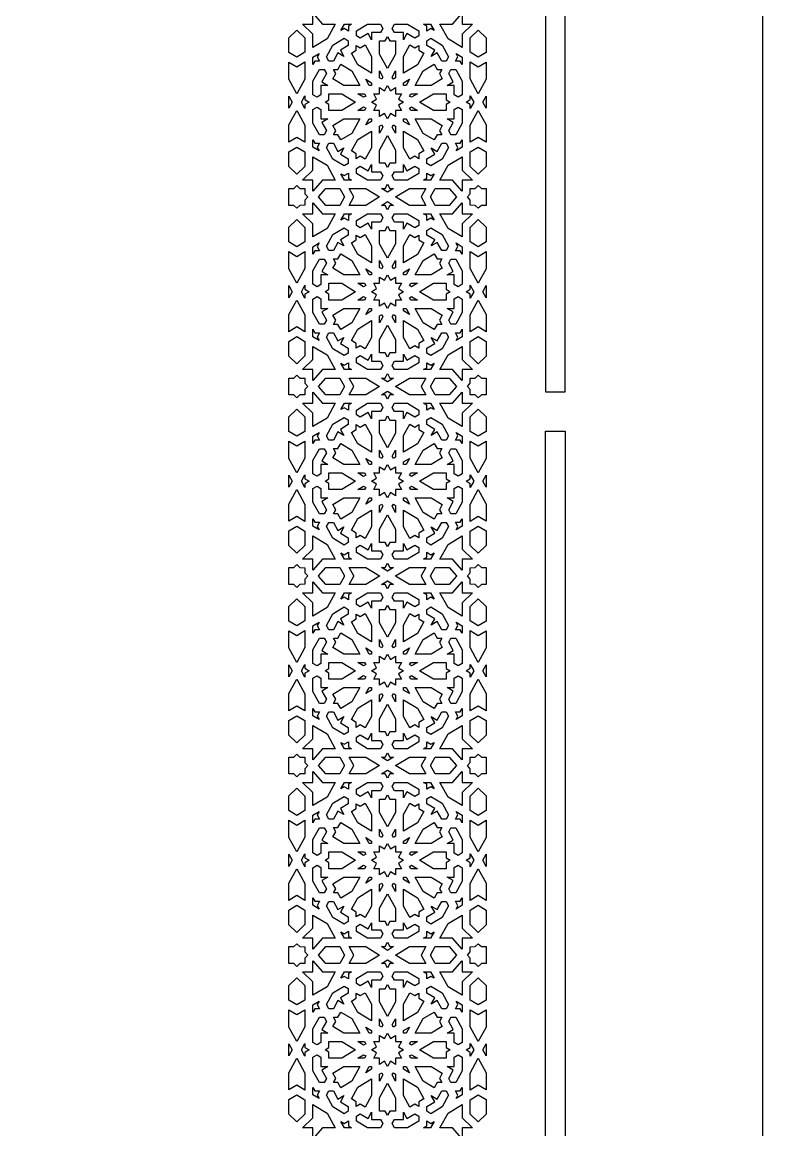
# Model space of a CAD drawing. Extents: x -375 to 375, y -1025 to 1025.
# Drawn here: x 0 to 375, y -543 to 18 of the extents above; entities that cross this region are included whole.
import ezdxf

# ---------------------------------------------------------------- set-up
doc = ezdxf.new("R2010")
doc.units = 0
doc.layers.add('LAYER_1', color=18, linetype='CONTINUOUS')

msp = doc.modelspace()

# ---------------------------------------------------------------- linework, layer by layer
at = {"layer": 'LAYER_1'}
for points in [[(-375, -1025), (375, -1025), (375, 1025), (-375, 1025)], [(265, -169.54), (275, -169.54), (275, 169.54), (265, 169.54)], [(152.08, 16.57), (158.51, 16.57), (154.38, 9.1), (147.23, 4.79), (147.23, 11.51), (141.92, 16.57), (147.23, 16.57), (147.23, 22.13)], [(222.77, 16.57), (228.08, 16.57), (222.77, 11.51), (222.77, 4.79), (215.62, 9.1), (211.49, 16.57), (217.92, 16.57), (222.77, 22.13)], [(143.18, 9.64), (143.18, 2.34), (139.05, -0.15), (135, 2.29), (135, 9.71), (139.05, 13.57)], [(165.14, 15.59), (165.14, 13.06), (163.04, 14.32), (161.41, 13.34), (163.2, 16.57), (166.77, 16.57)], [(182.61, 14.4), (181.46, 12.33), (176.89, 12.33), (176.89, 8.72), (175.16, 11.85), (171.21, 9.46), (169.23, 10.66), (169.23, 13.16), (174.88, 16.57), (181.41, 16.57)], [(200.77, 13.16), (200.77, 10.66), (198.8, 9.46), (194.84, 11.85), (193.11, 8.72), (193.11, 12.33), (188.54, 12.33), (187.39, 14.4), (188.59, 16.57), (195.12, 16.57)], [(208.59, 13.34), (206.96, 14.32), (204.86, 13.06), (204.86, 15.59), (203.23, 16.57), (206.8, 16.57)], [(235, 9.71), (235, 2.29), (230.95, -0.15), (226.82, 2.34), (226.82, 9.64), (230.95, 13.57)], [(165.08, 8.16), (165.08, 5.77), (161.12, 3.38), (162.85, 0.25), (159.86, 2.06), (157.57, -2.08), (155.29, -2.08), (154.09, 0.09), (157.35, 6), (163.01, 9.41)], [(176.89, 0.24), (176.89, -8.22), (169.88, -3.99), (166.67, 1.83), (169.17, 3.34), (169.17, 5.76), (171.18, 4.55), (173.68, 6.06)], [(186.16, 8.09), (189.05, 8.09), (189.05, 1.38), (185, -5.95), (180.95, 1.38), (180.95, 8.09), (183.84, 8.09), (185, 10.19)], [(198.82, 4.55), (200.83, 5.76), (200.83, 3.34), (203.33, 1.83), (200.12, -3.99), (193.11, -8.22), (193.11, 0.24), (196.32, 6.06)], [(212.65, 6), (215.91, 0.09), (214.71, -2.08), (212.43, -2.08), (210.14, 2.06), (207.15, 0.25), (208.88, 3.38), (204.92, 5.77), (204.92, 8.16), (206.99, 9.41)], [(149.39, 0.06), (150.6, -2.14), (148.17, -2.14), (147.23, -3.84), (147.23, -0.11), (150.33, 1.76)], [(222.77, -0.11), (222.77, -3.84), (221.83, -2.14), (219.4, -2.14), (220.61, 0.06), (219.67, 1.76)], [(143.18, -11.19), (139.05, -18.66), (135, -11.33), (135, -2.6), (139.05, -5.05), (143.18, -2.56)], [(166.91, -7.1), (170.96, -14.43), (162.86, -14.43), (157.3, -11.07), (158.74, -8.45), (157.58, -6.35), (159.9, -6.35), (161.34, -3.74)], [(210.1, -6.35), (212.42, -6.35), (211.26, -8.45), (212.7, -11.07), (207.14, -14.43), (199.04, -14.43), (203.09, -7.1), (208.66, -3.74)], [(230.95, -5.05), (235, -2.6), (235, -11.33), (230.95, -18.66), (226.82, -11.18), (226.82, -2.56)], [(154.04, -8.48), (151.75, -12.62), (154.75, -14.43), (151.29, -14.43), (151.29, -19.2), (149.31, -20.4), (147.23, -19.14), (147.23, -12.32), (150.5, -6.41), (152.9, -6.41)], [(182.66, -10.19), (182.03, -11.32), (180.95, -10.67), (180.95, -7.11)], [(189.05, -10.67), (187.97, -11.32), (187.34, -10.19), (189.05, -7.11)], [(222.77, -12.32), (222.77, -19.14), (220.69, -20.4), (218.71, -19.2), (218.71, -14.43), (215.25, -14.43), (218.25, -12.62), (215.96, -8.48), (217.1, -6.41), (219.5, -6.41)], [(176.9, -13.12), (176.9, -14.43), (175.65, -14.43), (173.94, -11.34)], [(186.48, -17.12), (189.05, -15.57), (189.05, -18.67), (192.01, -18.67), (190.53, -21.35), (193.1, -22.9), (190.53, -24.45), (192.01, -27.13), (189.05, -27.13), (189.05, -30.23), (186.48, -28.68), (185, -31.36), (183.52, -28.68), (180.95, -30.23), (180.95, -27.13), (177.99, -27.13), (179.47, -24.45), (176.9, -22.9), (179.47, -21.35), (177.99, -18.67), (180.95, -18.67), (180.95, -15.57), (183.52, -17.12), (185, -14.43)], [(194.36, -14.43), (193.11, -14.43), (193.11, -13.12), (196.06, -11.34)], [(136.71, -22.9), (135, -25.99), (135, -22.9), (135, -19.81)], [(143.18, -21.63), (145.28, -22.9), (143.18, -24.17), (143.18, -26.13), (141.39, -22.9), (143.18, -19.67)], [(168.79, -22.9), (161.77, -27.13), (155.35, -27.13), (155.35, -24.11), (153.34, -22.9), (155.35, -21.69), (155.35, -18.67), (161.77, -18.67)], [(173.93, -19.8), (172.85, -20.45), (169.89, -18.67), (173.3, -18.67)], [(197.16, -20.45), (196.07, -19.8), (196.7, -18.67), (200.11, -18.67)], [(214.65, -21.69), (216.66, -22.9), (214.65, -24.11), (214.65, -27.13), (208.23, -27.13), (201.21, -22.9), (208.23, -18.67), (214.65, -18.67)], [(228.61, -22.9), (226.82, -26.13), (226.82, -24.17), (224.72, -22.9), (226.82, -21.63), (226.82, -19.67)], [(235, -22.9), (235, -25.99), (233.29, -22.9), (235, -19.81)], [(143.18, -34.61), (143.18, -43.24), (139.05, -40.75), (135, -43.19), (135, -34.47), (139.05, -27.14)], [(151.29, -26.59), (151.29, -31.37), (154.75, -31.37), (151.75, -33.18), (154.04, -37.32), (152.9, -39.39), (150.5, -39.39), (147.23, -33.48), (147.23, -26.65), (149.31, -25.4)], [(173.93, -26), (173.3, -27.13), (169.89, -27.13), (172.85, -25.35)], [(200.11, -27.13), (196.7, -27.13), (196.07, -26), (197.16, -25.35)], [(222.77, -26.65), (222.77, -33.48), (219.5, -39.39), (217.1, -39.39), (215.96, -37.32), (218.25, -33.18), (215.25, -31.37), (218.71, -31.37), (218.71, -26.59), (220.69, -25.4)], [(235, -34.47), (235, -43.19), (230.95, -40.75), (226.82, -43.24), (226.82, -34.61), (230.95, -27.14)], [(166.91, -38.7), (161.34, -42.06), (159.9, -39.44), (157.58, -39.44), (158.74, -37.35), (157.3, -34.73), (162.86, -31.37), (170.96, -31.37)], [(176.9, -32.68), (173.94, -34.46), (175.65, -31.37), (176.9, -31.37)], [(196.06, -34.46), (193.11, -32.68), (193.11, -31.37), (194.36, -31.37)], [(212.7, -34.73), (211.26, -37.35), (212.42, -39.44), (210.1, -39.44), (208.66, -42.06), (203.09, -38.7), (199.04, -31.37), (207.14, -31.37)], [(176.89, -46.04), (173.68, -51.86), (171.18, -50.34), (169.17, -51.56), (169.17, -49.13), (166.67, -47.62), (169.88, -41.81), (176.89, -37.58)], [(182.66, -35.6), (180.95, -38.69), (180.95, -35.13), (182.03, -34.47)], [(189.05, -35.13), (189.05, -38.69), (187.34, -35.6), (187.97, -34.47)], [(200.12, -41.81), (203.33, -47.62), (200.83, -49.13), (200.83, -51.56), (198.82, -50.34), (196.32, -51.86), (193.11, -46.04), (193.11, -37.58)], [(148.17, -43.66), (150.6, -43.66), (149.39, -45.86), (150.33, -47.56), (147.23, -45.69), (147.23, -41.96)], [(159.86, -47.85), (162.85, -46.05), (161.12, -49.18), (165.08, -51.57), (165.08, -53.95), (163.01, -55.21), (157.35, -51.8), (154.09, -45.89), (155.29, -43.72), (157.57, -43.72)], [(189.05, -47.17), (189.05, -53.89), (186.16, -53.89), (185, -55.99), (183.84, -53.89), (180.95, -53.89), (180.95, -47.17), (185, -39.85)], [(215.91, -45.89), (212.65, -51.8), (206.99, -55.21), (204.92, -53.95), (204.92, -51.57), (208.88, -49.18), (207.15, -46.05), (210.14, -47.85), (212.43, -43.72), (214.71, -43.72)], [(222.77, -45.69), (219.67, -47.56), (220.61, -45.86), (219.4, -43.66), (221.83, -43.66), (222.77, -41.96)], [(143.18, -48.14), (143.18, -55.43), (139.05, -59.37), (135, -55.51), (135, -48.09), (139.05, -45.65)], [(235, -48.09), (235, -55.51), (230.95, -59.37), (226.82, -55.43), (226.82, -48.14), (230.95, -45.65)], [(154.38, -54.9), (158.51, -62.37), (152.08, -62.37), (147.23, -67.93), (147.23, -62.37), (141.92, -62.37), (147.23, -57.31), (147.23, -50.59)], [(176.89, -58.13), (181.46, -58.13), (182.61, -60.2), (181.41, -62.37), (174.88, -62.37), (169.23, -58.96), (169.23, -56.45), (171.21, -55.26), (175.16, -57.65), (176.89, -54.52)], [(194.84, -57.65), (198.8, -55.26), (200.77, -56.45), (200.77, -58.96), (195.12, -62.37), (188.59, -62.37), (187.39, -60.2), (188.54, -58.13), (193.11, -58.13), (193.11, -54.52)], [(222.77, -57.31), (228.08, -62.37), (222.77, -62.37), (222.77, -67.93), (217.92, -62.37), (211.49, -62.37), (215.62, -54.9), (222.77, -50.59)], [(165.14, -61.39), (166.77, -62.37), (163.2, -62.37), (161.41, -59.14), (163.04, -60.12), (165.14, -58.85)], [(206.96, -60.12), (208.59, -59.14), (206.8, -62.37), (203.23, -62.37), (204.86, -61.39), (204.86, -58.85)], [(140.62, -66.61), (143.18, -66.7), (143.18, -69.28), (144.58, -70.89), (143.18, -72.49), (143.18, -75.08), (140.62, -75.16), (139.05, -76.66), (137.47, -75.16), (135, -75.16), (135, -70.89), (135, -66.61), (137.47, -66.61), (139.05, -65.11)], [(163.24, -70.85), (163.21, -70.89), (163.24, -70.93), (160.9, -75.16), (153.8, -75.16), (150.11, -70.93), (150.14, -70.89), (150.11, -70.85), (153.8, -66.61), (160.9, -66.61)], [(180.94, -70.85), (180.87, -70.89), (180.94, -70.93), (173.93, -75.16), (165.58, -75.16), (167.92, -70.93), (167.9, -70.89), (167.92, -70.85), (165.58, -66.61), (173.93, -66.61)], [(186.21, -66.61), (188.09, -66.61), (185, -68.48), (181.91, -66.61), (183.79, -66.61), (185, -64.42)], [(202.08, -70.85), (202.1, -70.89), (202.08, -70.93), (204.42, -75.16), (196.07, -75.16), (189.06, -70.93), (189.13, -70.89), (189.06, -70.85), (196.07, -66.61), (204.42, -66.61)], [(219.89, -70.85), (219.86, -70.89), (219.89, -70.93), (216.2, -75.16), (209.1, -75.16), (206.76, -70.93), (206.79, -70.89), (206.76, -70.85), (209.1, -66.61), (216.2, -66.61)], [(232.53, -66.61), (235, -66.61), (235, -70.89), (235, -75.16), (232.53, -75.16), (230.95, -76.66), (229.38, -75.16), (226.82, -75.08), (226.82, -72.49), (225.42, -70.89), (226.82, -69.28), (226.82, -66.7), (229.38, -66.61), (230.95, -65.11)], [(152.08, -79.4), (158.51, -79.4), (154.38, -86.87), (147.23, -91.19), (147.23, -84.47), (141.92, -79.4), (147.23, -79.4), (147.23, -73.85)], [(188.09, -75.16), (186.21, -75.16), (185, -77.36), (183.79, -75.16), (181.91, -75.16), (185, -73.3)], [(222.77, -79.4), (228.08, -79.4), (222.77, -84.47), (222.77, -91.19), (215.62, -86.87), (211.49, -79.4), (217.92, -79.4), (222.77, -73.85)], [(143.18, -86.34), (143.18, -93.64), (139.05, -96.13), (135, -93.68), (135, -86.27), (139.05, -82.4)], [(165.14, -80.38), (165.14, -82.92), (163.04, -81.65), (161.41, -82.63), (163.2, -79.4), (166.77, -79.4)], [(182.61, -81.57), (181.46, -83.64), (176.89, -83.64), (176.89, -87.26), (175.16, -84.13), (171.21, -86.52), (169.23, -85.32), (169.23, -82.81), (174.88, -79.4), (181.41, -79.4)], [(200.77, -82.81), (200.77, -85.32), (198.8, -86.52), (194.84, -84.13), (193.11, -87.26), (193.11, -83.64), (188.54, -83.64), (187.39, -81.57), (188.59, -79.4), (195.12, -79.4)], [(208.59, -82.63), (206.96, -81.65), (204.86, -82.92), (204.86, -80.38), (203.23, -79.4), (206.8, -79.4)], [(235, -86.27), (235, -93.68), (230.95, -96.13), (226.82, -93.64), (226.82, -86.34), (230.95, -82.4)], [(165.08, -87.82), (165.08, -90.21), (161.12, -92.6), (162.85, -95.73), (159.86, -93.92), (157.57, -98.06), (155.29, -98.06), (154.09, -95.89), (157.35, -89.98), (163.01, -86.57)], [(186.16, -87.88), (189.05, -87.88), (189.05, -94.6), (185, -101.93), (180.95, -94.6), (180.95, -87.88), (183.84, -87.88), (185, -85.79)], [(212.65, -89.98), (215.91, -95.89), (214.71, -98.06), (212.43, -98.06), (210.14, -93.92), (207.15, -95.73), (208.88, -92.6), (204.92, -90.21), (204.92, -87.82), (206.99, -86.57)], [(149.39, -95.92), (150.6, -98.12), (148.17, -98.12), (147.23, -99.82), (147.23, -96.09), (150.33, -94.22)], [(176.89, -95.74), (176.89, -104.2), (169.88, -99.97), (166.67, -94.15), (169.17, -92.64), (169.17, -90.22), (171.18, -91.43), (173.68, -89.92)], [(198.82, -91.43), (200.83, -90.22), (200.83, -92.64), (203.33, -94.15), (200.12, -99.97), (193.11, -104.2), (193.11, -95.74), (196.32, -89.92)], [(222.77, -96.09), (222.77, -99.82), (221.83, -98.12), (219.4, -98.12), (220.61, -95.92), (219.67, -94.22)], [(143.18, -107.16), (139.05, -114.63), (135, -107.31), (135, -98.58), (139.05, -101.02), (143.18, -98.53)], [(166.91, -103.07), (170.96, -110.4), (162.86, -110.4), (157.3, -107.04), (158.74, -104.43), (157.58, -102.33), (159.9, -102.33), (161.34, -99.72)], [(210.1, -102.33), (212.42, -102.33), (211.26, -104.43), (212.7, -107.04), (207.14, -110.4), (199.04, -110.4), (203.09, -103.07), (208.66, -99.72)], [(230.95, -101.02), (235, -98.58), (235, -107.31), (230.95, -114.63), (226.82, -107.16), (226.82, -98.53)], [(154.04, -104.46), (151.75, -108.6), (154.75, -110.4), (151.29, -110.4), (151.29, -115.18), (149.31, -116.38), (147.23, -115.12), (147.23, -108.3), (150.5, -102.39), (152.9, -102.39)], [(182.66, -106.17), (182.03, -107.3), (180.95, -106.65), (180.95, -103.08)], [(189.05, -106.65), (187.97, -107.3), (187.34, -106.17), (189.05, -103.08)], [(222.77, -108.3), (222.77, -115.12), (220.69, -116.38), (218.71, -115.18), (218.71, -110.4), (215.25, -110.4), (218.25, -108.6), (215.96, -104.46), (217.1, -102.39), (219.5, -102.39)], [(176.9, -109.1), (176.9, -110.4), (175.65, -110.4), (173.94, -107.31)], [(186.48, -113.09), (189.05, -111.55), (189.05, -114.64), (192.01, -114.64), (190.53, -117.33), (193.1, -118.88), (190.53, -120.43), (192.01, -123.11), (189.05, -123.11), (189.05, -126.21), (186.48, -124.66), (185, -127.34), (183.52, -124.66), (180.95, -126.21), (180.95, -123.11), (177.99, -123.11), (179.47, -120.43), (176.9, -118.88), (179.47, -117.33), (177.99, -114.64), (180.95, -114.64), (180.95, -111.55), (183.52, -113.09), (185, -110.41)], [(194.36, -110.4), (193.11, -110.4), (193.11, -109.1), (196.06, -107.31)], [(136.71, -118.88), (135, -121.97), (135, -118.88), (135, -115.79)], [(143.18, -117.61), (145.28, -118.88), (143.18, -120.15), (143.18, -122.11), (141.39, -118.88), (143.18, -115.64)], [(168.79, -118.88), (161.77, -123.11), (155.35, -123.11), (155.35, -120.09), (153.34, -118.88), (155.35, -117.67), (155.35, -114.64), (161.77, -114.64)], [(173.93, -115.77), (172.85, -116.43), (169.89, -114.64), (173.3, -114.64)], [(197.16, -116.43), (196.07, -115.77), (196.7, -114.64), (200.11, -114.64)], [(214.65, -117.67), (216.66, -118.88), (214.65, -120.09), (214.65, -123.11), (208.23, -123.11), (201.21, -118.88), (208.23, -114.64), (214.65, -114.64)], [(228.61, -118.88), (226.82, -122.11), (226.82, -120.15), (224.72, -118.88), (226.82, -117.61), (226.82, -115.64)], [(235, -118.88), (235, -121.97), (233.29, -118.88), (235, -115.79)], [(143.18, -130.59), (143.18, -139.22), (139.05, -136.73), (135, -139.17), (135, -130.45), (139.05, -123.12)], [(151.29, -122.57), (151.29, -127.35), (154.75, -127.35), (151.75, -129.16), (154.04, -133.29), (152.9, -135.36), (150.5, -135.36), (147.23, -129.45), (147.23, -122.63), (149.31, -121.38)], [(173.93, -121.98), (173.3, -123.11), (169.89, -123.11), (172.85, -121.33)], [(200.11, -123.11), (196.7, -123.11), (196.07, -121.98), (197.16, -121.33)], [(222.77, -122.63), (222.77, -129.45), (219.5, -135.36), (217.1, -135.36), (215.96, -133.29), (218.25, -129.16), (215.25, -127.35), (218.71, -127.35), (218.71, -122.57), (220.69, -121.38)], [(235, -130.45), (235, -139.17), (230.95, -136.73), (226.82, -139.22), (226.82, -130.59), (230.95, -123.12)], [(166.91, -134.68), (161.34, -138.04), (159.9, -135.42), (157.58, -135.42), (158.74, -133.33), (157.3, -130.71), (162.86, -127.35), (170.96, -127.35)], [(176.9, -128.66), (173.94, -130.44), (175.65, -127.35), (176.9, -127.35)], [(196.06, -130.44), (193.11, -128.66), (193.11, -127.35), (194.36, -127.35)], [(212.7, -130.71), (211.26, -133.33), (212.42, -135.42), (210.1, -135.42), (208.66, -138.04), (203.09, -134.68), (199.04, -127.35), (207.14, -127.35)], [(176.89, -142.02), (173.68, -147.83), (171.18, -146.32), (169.17, -147.53), (169.17, -145.11), (166.67, -143.6), (169.88, -137.78), (176.89, -133.55)], [(182.66, -131.58), (180.95, -134.67), (180.95, -131.1), (182.03, -130.45)], [(189.05, -131.1), (189.05, -134.67), (187.34, -131.58), (187.97, -130.45)], [(200.12, -137.78), (203.33, -143.6), (200.83, -145.11), (200.83, -147.53), (198.82, -146.32), (196.32, -147.83), (193.11, -142.02), (193.11, -133.55)], [(148.17, -139.64), (150.6, -139.64), (149.39, -141.83), (150.33, -143.53), (147.23, -141.67), (147.23, -137.94)], [(159.86, -143.83), (162.85, -142.02), (161.12, -145.15), (165.08, -147.54), (165.08, -149.93), (163.01, -151.19), (157.35, -147.77), (154.09, -141.86), (155.29, -139.69), (157.57, -139.69)], [(189.05, -143.15), (189.05, -149.87), (186.16, -149.87), (185, -151.97), (183.84, -149.87), (180.95, -149.87), (180.95, -143.15), (185, -135.82)], [(215.91, -141.86), (212.65, -147.77), (206.99, -151.19), (204.92, -149.93), (204.92, -147.54), (208.88, -145.15), (207.15, -142.02), (210.14, -143.83), (212.43, -139.69), (214.71, -139.69)], [(222.77, -141.67), (219.67, -143.53), (220.61, -141.83), (219.4, -139.64), (221.83, -139.64), (222.77, -137.94)], [(143.18, -144.12), (143.18, -151.41), (139.05, -155.35), (135, -151.49), (135, -144.07), (139.05, -141.63)], [(235, -144.07), (235, -151.49), (230.95, -155.35), (226.82, -151.41), (226.82, -144.12), (230.95, -141.63)], [(154.38, -150.88), (158.51, -158.35), (152.08, -158.35), (147.23, -163.9), (147.23, -158.35), (141.92, -158.35), (147.23, -153.28), (147.23, -146.56)], [(176.89, -154.11), (181.46, -154.11), (182.61, -156.18), (181.41, -158.35), (174.88, -158.35), (169.23, -154.94), (169.23, -152.43), (171.21, -151.24), (175.16, -153.63), (176.89, -150.5)], [(194.84, -153.63), (198.8, -151.24), (200.77, -152.43), (200.77, -154.94), (195.12, -158.35), (188.59, -158.35), (187.39, -156.18), (188.54, -154.11), (193.11, -154.11), (193.11, -150.5)], [(222.77, -153.28), (228.08, -158.35), (222.77, -158.35), (222.77, -163.9), (217.92, -158.35), (211.49, -158.35), (215.62, -150.88), (222.77, -146.56)], [(165.14, -157.37), (166.77, -158.35), (163.2, -158.35), (161.41, -155.12), (163.04, -156.1), (165.14, -154.83)], [(206.96, -156.1), (208.59, -155.12), (206.8, -158.35), (203.23, -158.35), (204.86, -157.37), (204.86, -154.83)], [(140.62, -162.59), (143.18, -162.67), (143.18, -165.26), (144.58, -166.87), (143.18, -168.47), (143.18, -171.06), (140.62, -171.14), (139.05, -172.64), (137.47, -171.14), (135, -171.14), (135, -166.87), (135, -162.59), (137.47, -162.59), (139.05, -161.09)], [(163.24, -166.82), (163.21, -166.87), (163.24, -166.91), (160.9, -171.14), (153.8, -171.14), (150.11, -166.91), (150.14, -166.87), (150.11, -166.82), (153.8, -162.59), (160.9, -162.59)], [(180.94, -166.82), (180.87, -166.87), (180.94, -166.91), (173.93, -171.14), (165.58, -171.14), (167.92, -166.91), (167.9, -166.87), (167.92, -166.82), (165.58, -162.59), (173.93, -162.59)], [(186.21, -162.59), (188.09, -162.59), (185, -164.46), (181.91, -162.59), (183.79, -162.59), (185, -160.39)], [(202.08, -166.82), (202.1, -166.87), (202.08, -166.91), (204.42, -171.14), (196.07, -171.14), (189.06, -166.91), (189.13, -166.87), (189.06, -166.82), (196.07, -162.59), (204.42, -162.59)], [(219.89, -166.82), (219.86, -166.87), (219.89, -166.91), (216.2, -171.14), (209.1, -171.14), (206.76, -166.91), (206.79, -166.87), (206.76, -166.82), (209.1, -162.59), (216.2, -162.59)], [(232.53, -162.59), (235, -162.59), (235, -166.87), (235, -171.14), (232.53, -171.14), (230.95, -172.64), (229.38, -171.14), (226.82, -171.06), (226.82, -168.47), (225.42, -166.87), (226.82, -165.26), (226.82, -162.67), (229.38, -162.59), (230.95, -161.09)], [(152.08, -175.38), (158.51, -175.38), (154.38, -182.85), (147.23, -187.17), (147.23, -180.45), (141.92, -175.38), (147.23, -175.38), (147.23, -169.83)], [(188.09, -171.14), (186.21, -171.14), (185, -173.34), (183.79, -171.14), (181.91, -171.14), (185, -169.27)], [(222.77, -175.38), (228.08, -175.38), (222.77, -180.45), (222.77, -187.17), (215.62, -182.85), (211.49, -175.38), (217.92, -175.38), (222.77, -169.83)], [(143.18, -182.32), (143.18, -189.62), (139.05, -192.11), (135, -189.66), (135, -182.24), (139.05, -178.38)], [(165.14, -176.36), (165.14, -178.9), (163.04, -177.63), (161.41, -178.61), (163.2, -175.38), (166.77, -175.38)], [(182.61, -177.55), (181.46, -179.62), (176.89, -179.62), (176.89, -183.23), (175.16, -180.11), (171.21, -182.49), (169.23, -181.3), (169.23, -178.79), (174.88, -175.38), (181.41, -175.38)], [(200.77, -178.79), (200.77, -181.3), (198.8, -182.49), (194.84, -180.11), (193.11, -183.23), (193.11, -179.62), (188.54, -179.62), (187.39, -177.55), (188.59, -175.38), (195.12, -175.38)], [(208.59, -178.61), (206.96, -177.63), (204.86, -178.9), (204.86, -176.36), (203.23, -175.38), (206.8, -175.38)], [(235, -182.24), (235, -189.66), (230.95, -192.11), (226.82, -189.62), (226.82, -182.32), (230.95, -178.38)], [(165.08, -183.8), (165.08, -186.19), (161.12, -188.58), (162.85, -191.71), (159.86, -189.9), (157.57, -194.04), (155.29, -194.04), (154.09, -191.87), (157.35, -185.96), (163.01, -182.55)], [(186.16, -183.86), (189.05, -183.86), (189.05, -190.58), (185, -197.91), (180.95, -190.58), (180.95, -183.86), (183.84, -183.86), (185, -181.77)], [(212.65, -185.96), (215.91, -191.87), (214.71, -194.04), (212.43, -194.04), (210.14, -189.9), (207.15, -191.71), (208.88, -188.58), (204.92, -186.19), (204.92, -183.8), (206.99, -182.55)], [(125.29, -875), (125.29, -865), (265, -865), (265, -189.54), (275, -189.54), (275, -875)], [(149.39, -191.9), (150.6, -194.1), (148.17, -194.1), (147.23, -195.79), (147.23, -192.06), (150.33, -190.2)], [(176.89, -191.72), (176.89, -200.18), (169.88, -195.95), (166.67, -190.13), (169.17, -188.62), (169.17, -186.2), (171.18, -187.41), (173.68, -185.9)], [(198.82, -187.41), (200.83, -186.2), (200.83, -188.62), (203.33, -190.13), (200.12, -195.95), (193.11, -200.18), (193.11, -191.72), (196.32, -185.9)], [(222.77, -192.06), (222.77, -195.79), (221.83, -194.1), (219.4, -194.1), (220.61, -191.9), (219.67, -190.2)], [(143.18, -203.14), (139.05, -210.61), (135, -203.28), (135, -194.56), (139.05, -197), (143.18, -194.51)], [(166.91, -199.05), (170.96, -206.38), (162.86, -206.38), (157.3, -203.02), (158.74, -200.41), (157.58, -198.31), (159.9, -198.31), (161.34, -195.69)], [(210.1, -198.31), (212.42, -198.31), (211.26, -200.41), (212.7, -203.02), (207.14, -206.38), (199.04, -206.38), (203.09, -199.05), (208.66, -195.69)], [(230.95, -197), (235, -194.56), (235, -203.28), (230.95, -210.61), (226.82, -203.14), (226.82, -194.51)], [(154.04, -200.44), (151.75, -204.57), (154.75, -206.38), (151.29, -206.38), (151.29, -211.16), (149.31, -212.35), (147.23, -211.1), (147.23, -204.28), (150.5, -198.37), (152.9, -198.37)], [(182.66, -202.15), (182.03, -203.28), (180.95, -202.63), (180.95, -199.06)], [(189.05, -202.63), (187.97, -203.28), (187.34, -202.15), (189.05, -199.06)], [(222.77, -204.28), (222.77, -211.1), (220.69, -212.35), (218.71, -211.16), (218.71, -206.38), (215.25, -206.38), (218.25, -204.57), (215.96, -200.44), (217.1, -198.37), (219.5, -198.37)], [(176.9, -205.08), (176.9, -206.38), (175.65, -206.38), (173.94, -203.29)], [(186.48, -209.07), (189.05, -207.52), (189.05, -210.62), (192.01, -210.62), (190.53, -213.3), (193.1, -214.85), (190.53, -216.4), (192.01, -219.09), (189.05, -219.09), (189.05, -222.19), (186.48, -220.64), (185, -223.32), (183.52, -220.64), (180.95, -222.19), (180.95, -219.09), (177.99, -219.09), (179.47, -216.4), (176.9, -214.85), (179.47, -213.3), (177.99, -210.62), (180.95, -210.62), (180.95, -207.52), (183.52, -209.07), (185, -206.39)], [(194.36, -206.38), (193.11, -206.38), (193.11, -205.08), (196.06, -203.29)], [(136.71, -214.85), (135, -217.94), (135, -214.85), (135, -211.76)], [(143.18, -213.58), (145.28, -214.85), (143.18, -216.12), (143.18, -218.09), (141.39, -214.85), (143.18, -211.62)], [(168.79, -214.85), (161.77, -219.09), (155.35, -219.09), (155.35, -216.07), (153.34, -214.85), (155.35, -213.64), (155.35, -210.62), (161.77, -210.62)], [(173.93, -211.75), (172.85, -212.4), (169.89, -210.62), (173.3, -210.62)], [(197.16, -212.4), (196.07, -211.75), (196.7, -210.62), (200.11, -210.62)], [(214.65, -213.64), (216.66, -214.85), (214.65, -216.07), (214.65, -219.09), (208.23, -219.09), (201.21, -214.85), (208.23, -210.62), (214.65, -210.62)], [(228.61, -214.85), (226.82, -218.09), (226.82, -216.12), (224.72, -214.85), (226.82, -213.58), (226.82, -211.62)], [(235, -214.85), (235, -217.94), (233.29, -214.85), (235, -211.76)], [(151.29, -218.55), (151.29, -223.33), (154.75, -223.33), (151.75, -225.13), (154.04, -229.27), (152.9, -231.34), (150.5, -231.34), (147.23, -225.43), (147.23, -218.61), (149.31, -217.36)], [(173.93, -217.96), (173.3, -219.09), (169.89, -219.09), (172.85, -217.3)], [(200.11, -219.09), (196.7, -219.09), (196.07, -217.96), (197.16, -217.3)], [(222.77, -218.61), (222.77, -225.43), (219.5, -231.34), (217.1, -231.34), (215.96, -229.27), (218.25, -225.13), (215.25, -223.33), (218.71, -223.33), (218.71, -218.55), (220.69, -217.36)], [(143.18, -226.57), (143.18, -235.2), (139.05, -232.71), (135, -235.15), (135, -226.43), (139.05, -219.1)], [(166.91, -230.66), (161.34, -234.02), (159.9, -231.4), (157.58, -231.4), (158.74, -229.3), (157.3, -226.69), (162.86, -223.33), (170.96, -223.33)], [(176.9, -224.63), (173.94, -226.42), (175.65, -223.33), (176.9, -223.33)], [(196.06, -226.42), (193.11, -224.63), (193.11, -223.33), (194.36, -223.33)], [(212.7, -226.69), (211.26, -229.3), (212.42, -231.4), (210.1, -231.4), (208.66, -234.02), (203.09, -230.66), (199.04, -223.33), (207.14, -223.33)], [(235, -226.43), (235, -235.15), (230.95, -232.71), (226.82, -235.2), (226.82, -226.57), (230.95, -219.1)], [(176.89, -237.99), (173.68, -243.81), (171.18, -242.3), (169.17, -243.51), (169.17, -241.09), (166.67, -239.58), (169.88, -233.76), (176.89, -229.53)], [(182.66, -227.56), (180.95, -230.65), (180.95, -227.08), (182.03, -226.43)], [(189.05, -227.08), (189.05, -230.65), (187.34, -227.56), (187.97, -226.43)], [(200.12, -233.76), (203.33, -239.58), (200.83, -241.09), (200.83, -243.51), (198.82, -242.3), (196.32, -243.81), (193.11, -237.99), (193.11, -229.53)], [(148.17, -235.61), (150.6, -235.61), (149.39, -237.81), (150.33, -239.51), (147.23, -237.65), (147.23, -233.91)], [(189.05, -239.13), (189.05, -245.85), (186.16, -245.85), (185, -247.94), (183.84, -245.85), (180.95, -245.85), (180.95, -239.13), (185, -231.8)], [(222.77, -237.65), (219.67, -239.51), (220.61, -237.81), (219.4, -235.61), (221.83, -235.61), (222.77, -233.91)], [(143.18, -240.09), (143.18, -247.39), (139.05, -251.33), (135, -247.46), (135, -240.05), (139.05, -237.6)], [(159.86, -239.81), (162.85, -238), (161.12, -241.13), (165.08, -243.52), (165.08, -245.91), (163.01, -247.16), (157.35, -243.75), (154.09, -237.84), (155.29, -235.67), (157.57, -235.67)], [(215.91, -237.84), (212.65, -243.75), (206.99, -247.16), (204.92, -245.91), (204.92, -243.52), (208.88, -241.13), (207.15, -238), (210.14, -239.81), (212.43, -235.67), (214.71, -235.67)], [(235, -240.05), (235, -247.46), (230.95, -251.33), (226.82, -247.39), (226.82, -240.09), (230.95, -237.6)], [(154.38, -246.86), (158.51, -254.33), (152.08, -254.33), (147.23, -259.88), (147.23, -254.33), (141.92, -254.33), (147.23, -249.26), (147.23, -242.54)], [(176.89, -250.09), (181.46, -250.09), (182.61, -252.16), (181.41, -254.33), (174.88, -254.33), (169.23, -250.92), (169.23, -248.41), (171.21, -247.21), (175.16, -249.6), (176.89, -246.47)], [(194.84, -249.6), (198.8, -247.21), (200.77, -248.41), (200.77, -250.92), (195.12, -254.33), (188.59, -254.33), (187.39, -252.16), (188.54, -250.09), (193.11, -250.09), (193.11, -246.47)], [(222.77, -249.26), (228.08, -254.33), (222.77, -254.33), (222.77, -259.88), (217.92, -254.33), (211.49, -254.33), (215.62, -246.86), (222.77, -242.54)], [(165.14, -253.35), (166.77, -254.33), (163.2, -254.33), (161.41, -251.1), (163.04, -252.08), (165.14, -250.81)], [(206.96, -252.08), (208.59, -251.1), (206.8, -254.33), (203.23, -254.33), (204.86, -253.35), (204.86, -250.81)], [(140.62, -258.57), (143.18, -258.65), (143.18, -261.24), (144.58, -262.84), (143.18, -264.45), (143.18, -267.03), (140.62, -267.12), (139.05, -268.62), (137.47, -267.12), (135, -267.12), (135, -262.84), (135, -258.57), (137.47, -258.57), (139.05, -257.07)], [(186.21, -258.57), (188.09, -258.57), (185, -260.43), (181.91, -258.57), (183.79, -258.57), (185, -256.37)], [(232.53, -258.57), (235, -258.57), (235, -262.84), (235, -267.12), (232.53, -267.12), (230.95, -268.62), (229.38, -267.12), (226.82, -267.03), (226.82, -264.45), (225.42, -262.84), (226.82, -261.24), (226.82, -258.65), (229.38, -258.57), (230.95, -257.07)], [(163.24, -262.8), (163.21, -262.84), (163.24, -262.89), (160.9, -267.12), (153.8, -267.12), (150.11, -262.89), (150.14, -262.84), (150.11, -262.8), (153.8, -258.57), (160.9, -258.57)], [(180.94, -262.8), (180.87, -262.84), (180.94, -262.89), (173.93, -267.12), (165.58, -267.12), (167.92, -262.89), (167.9, -262.84), (167.92, -262.8), (165.58, -258.57), (173.93, -258.57)], [(202.08, -262.8), (202.1, -262.84), (202.08, -262.89), (204.42, -267.12), (196.07, -267.12), (189.06, -262.89), (189.13, -262.84), (189.06, -262.8), (196.07, -258.57), (204.42, -258.57)], [(219.89, -262.8), (219.86, -262.84), (219.89, -262.89), (216.2, -267.12), (209.1, -267.12), (206.76, -262.89), (206.79, -262.84), (206.76, -262.8), (209.1, -258.57), (216.2, -258.57)], [(152.08, -271.36), (158.51, -271.36), (154.38, -278.83), (147.23, -283.14), (147.23, -276.43), (141.92, -271.36), (147.23, -271.36), (147.23, -265.8)], [(188.09, -267.12), (186.21, -267.12), (185, -269.32), (183.79, -267.12), (181.91, -267.12), (185, -265.25)], [(222.77, -271.36), (228.08, -271.36), (222.77, -276.43), (222.77, -283.14), (215.62, -278.83), (211.49, -271.36), (217.92, -271.36), (222.77, -265.8)], [(143.18, -278.3), (143.18, -285.59), (139.05, -288.08), (135, -285.64), (135, -278.22), (139.05, -274.36)], [(165.14, -272.34), (165.14, -274.88), (163.04, -273.61), (161.41, -274.59), (163.2, -271.36), (166.77, -271.36)], [(182.61, -273.53), (181.46, -275.6), (176.89, -275.6), (176.89, -279.21), (175.16, -276.08), (171.21, -278.47), (169.23, -277.28), (169.23, -274.77), (174.88, -271.36), (181.41, -271.36)], [(200.77, -274.77), (200.77, -277.28), (198.8, -278.47), (194.84, -276.08), (193.11, -279.21), (193.11, -275.6), (188.54, -275.6), (187.39, -273.53), (188.59, -271.36), (195.12, -271.36)], [(208.59, -274.59), (206.96, -273.61), (204.86, -274.88), (204.86, -272.34), (203.23, -271.36), (206.8, -271.36)], [(235, -278.22), (235, -285.64), (230.95, -288.08), (226.82, -285.59), (226.82, -278.3), (230.95, -274.36)], [(165.08, -279.78), (165.08, -282.17), (161.12, -284.56), (162.85, -287.68), (159.86, -285.88), (157.57, -290.02), (155.29, -290.02), (154.09, -287.84), (157.35, -281.93), (163.01, -278.52)], [(186.16, -279.84), (189.05, -279.84), (189.05, -286.56), (185, -293.89), (180.95, -286.56), (180.95, -279.84), (183.84, -279.84), (185, -277.74)], [(212.65, -281.93), (215.91, -287.84), (214.71, -290.02), (212.43, -290.02), (210.14, -285.88), (207.15, -287.68), (208.88, -284.56), (204.92, -282.17), (204.92, -279.78), (206.99, -278.52)], [(176.89, -287.69), (176.89, -296.16), (169.88, -291.92), (166.67, -286.11), (169.17, -284.6), (169.17, -282.18), (171.18, -283.39), (173.68, -281.88)], [(198.82, -283.39), (200.83, -282.18), (200.83, -284.6), (203.33, -286.11), (200.12, -291.92), (193.11, -296.16), (193.11, -287.69), (196.32, -281.88)], [(143.18, -299.12), (139.05, -306.59), (135, -299.26), (135, -290.54), (139.05, -292.98), (143.18, -290.49)], [(149.39, -287.87), (150.6, -290.07), (148.17, -290.07), (147.23, -291.77), (147.23, -288.04), (150.33, -286.18)], [(222.77, -288.04), (222.77, -291.77), (221.83, -290.07), (219.4, -290.07), (220.61, -287.87), (219.67, -286.18)], [(230.95, -292.98), (235, -290.54), (235, -299.26), (230.95, -306.59), (226.82, -299.12), (226.82, -290.49)], [(154.04, -296.41), (151.75, -300.55), (154.75, -302.36), (151.29, -302.36), (151.29, -307.14), (149.31, -308.33), (147.23, -307.08), (147.23, -300.25), (150.5, -294.34), (152.9, -294.34)], [(166.91, -295.03), (170.96, -302.36), (162.86, -302.36), (157.3, -299), (158.74, -296.38), (157.58, -294.29), (159.9, -294.29), (161.34, -291.67)], [(182.66, -298.13), (182.03, -299.26), (180.95, -298.6), (180.95, -295.04)], [(189.05, -298.6), (187.97, -299.26), (187.34, -298.13), (189.05, -295.04)], [(210.1, -294.29), (212.42, -294.29), (211.26, -296.38), (212.7, -299), (207.14, -302.36), (199.04, -302.36), (203.09, -295.03), (208.66, -291.67)], [(222.77, -300.25), (222.77, -307.08), (220.69, -308.33), (218.71, -307.14), (218.71, -302.36), (215.25, -302.36), (218.25, -300.55), (215.96, -296.41), (217.1, -294.34), (219.5, -294.34)], [(176.9, -301.05), (176.9, -302.36), (175.65, -302.36), (173.94, -299.27)], [(186.48, -305.05), (189.05, -303.5), (189.05, -306.6), (192.01, -306.6), (190.53, -309.28), (193.1, -310.83), (190.53, -312.38), (192.01, -315.07), (189.05, -315.07), (189.05, -318.16), (186.48, -316.61), (185, -319.3), (183.52, -316.61), (180.95, -318.16), (180.95, -315.07), (177.99, -315.07), (179.47, -312.38), (176.9, -310.83), (179.47, -309.28), (177.99, -306.6), (180.95, -306.6), (180.95, -303.5), (183.52, -305.05), (185, -302.37)], [(194.36, -302.36), (193.11, -302.36), (193.11, -301.05), (196.06, -299.27)], [(136.71, -310.83), (135, -313.92), (135, -310.83), (135, -307.74)], [(143.18, -309.56), (145.28, -310.83), (143.18, -312.1), (143.18, -314.06), (141.39, -310.83), (143.18, -307.6)], [(168.79, -310.83), (161.77, -315.07), (155.35, -315.07), (155.35, -312.04), (153.34, -310.83), (155.35, -309.62), (155.35, -306.6), (161.77, -306.6)], [(173.93, -307.73), (172.85, -308.38), (169.89, -306.6), (173.3, -306.6)], [(197.16, -308.38), (196.07, -307.73), (196.7, -306.6), (200.11, -306.6)], [(214.65, -309.62), (216.66, -310.83), (214.65, -312.04), (214.65, -315.07), (208.23, -315.07), (201.21, -310.83), (208.23, -306.6), (214.65, -306.6)], [(228.61, -310.83), (226.82, -314.07), (226.82, -312.1), (224.72, -310.83), (226.82, -309.56), (226.82, -307.6)], [(235, -310.83), (235, -313.92), (233.29, -310.83), (235, -307.74)], [(151.29, -314.53), (151.29, -319.31), (154.75, -319.31), (151.75, -321.11), (154.04, -325.25), (152.9, -327.32), (150.5, -327.32), (147.23, -321.41), (147.23, -314.59), (149.31, -313.33)], [(173.93, -313.93), (173.3, -315.07), (169.89, -315.07), (172.85, -313.28)], [(200.11, -315.07), (196.7, -315.07), (196.07, -313.93), (197.16, -313.28)], [(222.77, -314.59), (222.77, -321.41), (219.5, -327.32), (217.1, -327.32), (215.96, -325.25), (218.25, -321.11), (215.25, -319.31), (218.71, -319.31), (218.71, -314.53), (220.69, -313.33)], [(143.18, -322.55), (143.18, -331.17), (139.05, -328.68), (135, -331.13), (135, -322.4), (139.05, -315.07)], [(166.91, -326.64), (161.34, -329.99), (159.9, -327.38), (157.58, -327.38), (158.74, -325.28), (157.3, -322.66), (162.86, -319.31), (170.96, -319.31)], [(176.9, -320.61), (173.94, -322.39), (175.65, -319.31), (176.9, -319.31)], [(196.06, -322.39), (193.11, -320.61), (193.11, -319.31), (194.36, -319.31)], [(212.7, -322.66), (211.26, -325.28), (212.42, -327.38), (210.1, -327.38), (208.66, -329.99), (203.09, -326.64), (199.04, -319.31), (207.14, -319.31)], [(235, -322.4), (235, -331.13), (230.95, -328.68), (226.82, -331.17), (226.82, -322.55), (230.95, -315.07)], [(182.66, -323.54), (180.95, -326.63), (180.95, -323.06), (182.03, -322.41)], [(189.05, -323.06), (189.05, -326.63), (187.34, -323.54), (187.97, -322.41)], [(148.17, -331.59), (150.6, -331.59), (149.39, -333.79), (150.33, -335.49), (147.23, -333.62), (147.23, -329.89)], [(176.89, -333.97), (173.68, -339.79), (171.18, -338.28), (169.17, -339.49), (169.17, -337.07), (166.67, -335.56), (169.88, -329.74), (176.89, -325.51)], [(189.05, -335.11), (189.05, -341.82), (186.16, -341.82), (185, -343.92), (183.84, -341.82), (180.95, -341.82), (180.95, -335.11), (185, -327.78)], [(200.12, -329.74), (203.33, -335.56), (200.83, -337.07), (200.83, -339.49), (198.82, -338.28), (196.32, -339.79), (193.11, -333.97), (193.11, -325.51)], [(222.77, -333.62), (219.67, -335.49), (220.61, -333.79), (219.4, -331.59), (221.83, -331.59), (222.77, -329.89)], [(143.18, -336.07), (143.18, -343.37), (139.05, -347.3), (135, -343.44), (135, -336.02), (139.05, -333.58)], [(159.86, -335.79), (162.85, -333.98), (161.12, -337.11), (165.08, -339.5), (165.08, -341.89), (163.01, -343.14), (157.35, -339.73), (154.09, -333.82), (155.29, -331.65), (157.57, -331.65)], [(215.91, -333.82), (212.65, -339.73), (206.99, -343.14), (204.92, -341.89), (204.92, -339.5), (208.88, -337.11), (207.15, -333.98), (210.14, -335.79), (212.43, -331.65), (214.71, -331.65)], [(235, -336.02), (235, -343.44), (230.95, -347.3), (226.82, -343.37), (226.82, -336.07), (230.95, -333.58)], [(154.38, -342.83), (158.51, -350.31), (152.08, -350.31), (147.23, -355.86), (147.23, -350.31), (141.92, -350.31), (147.23, -345.24), (147.23, -338.52)], [(222.77, -345.24), (228.08, -350.31), (222.77, -350.31), (222.77, -355.86), (217.92, -350.31), (211.49, -350.31), (215.62, -342.83), (222.77, -338.52)], [(165.14, -349.33), (166.77, -350.31), (163.2, -350.31), (161.41, -347.07), (163.04, -348.06), (165.14, -346.79)], [(176.89, -346.07), (181.46, -346.07), (182.61, -348.13), (181.41, -350.31), (174.88, -350.31), (169.23, -346.89), (169.23, -344.39), (171.21, -343.19), (175.16, -345.58), (176.89, -342.45)], [(194.84, -345.58), (198.8, -343.19), (200.77, -344.39), (200.77, -346.89), (195.12, -350.31), (188.59, -350.31), (187.39, -348.13), (188.54, -346.07), (193.11, -346.07), (193.11, -342.45)], [(206.96, -348.06), (208.59, -347.07), (206.8, -350.31), (203.23, -350.31), (204.86, -349.33), (204.86, -346.79)], [(140.62, -354.55), (143.18, -354.63), (143.18, -357.22), (144.58, -358.82), (143.18, -360.43), (143.18, -363.01), (140.62, -363.1), (139.05, -364.6), (137.47, -363.1), (135, -363.1), (135, -358.82), (135, -354.55), (137.47, -354.55), (139.05, -353.05)], [(186.21, -354.55), (188.09, -354.55), (185, -356.41), (181.91, -354.55), (183.79, -354.55), (185, -352.35)], [(232.53, -354.55), (235, -354.55), (235, -358.82), (235, -363.1), (232.53, -363.1), (230.95, -364.6), (229.38, -363.1), (226.82, -363.01), (226.82, -360.43), (225.42, -358.82), (226.82, -357.22), (226.82, -354.63), (229.38, -354.55), (230.95, -353.05)], [(163.24, -358.78), (163.21, -358.82), (163.24, -358.86), (160.9, -363.1), (153.8, -363.1), (150.11, -358.86), (150.14, -358.82), (150.11, -358.78), (153.8, -354.55), (160.9, -354.55)], [(180.94, -358.78), (180.87, -358.82), (180.94, -358.86), (173.93, -363.1), (165.58, -363.1), (167.92, -358.86), (167.9, -358.82), (167.92, -358.78), (165.58, -354.55), (173.93, -354.55)], [(202.08, -358.78), (202.1, -358.82), (202.08, -358.86), (204.42, -363.1), (196.07, -363.1), (189.06, -358.86), (189.13, -358.82), (189.06, -358.78), (196.07, -354.55), (204.42, -354.55)], [(219.89, -358.78), (219.86, -358.82), (219.89, -358.86), (216.2, -363.1), (209.1, -363.1), (206.76, -358.86), (206.79, -358.82), (206.76, -358.78), (209.1, -354.55), (216.2, -354.55)], [(152.08, -367.34), (158.51, -367.34), (154.38, -374.81), (147.23, -379.12), (147.23, -372.4), (141.92, -367.34), (147.23, -367.34), (147.23, -361.78)], [(188.09, -363.1), (186.21, -363.1), (185, -365.29), (183.79, -363.1), (181.91, -363.1), (185, -361.23)], [(222.77, -367.34), (228.08, -367.34), (222.77, -372.4), (222.77, -379.12), (215.62, -374.81), (211.49, -367.34), (217.92, -367.34), (222.77, -361.78)], [(165.14, -368.32), (165.14, -370.86), (163.04, -369.59), (161.41, -370.57), (163.2, -367.34), (166.77, -367.34)], [(182.61, -369.51), (181.46, -371.58), (176.89, -371.58), (176.89, -375.19), (175.16, -372.06), (171.21, -374.45), (169.23, -373.26), (169.23, -370.75), (174.88, -367.34), (181.41, -367.34)], [(200.77, -370.75), (200.77, -373.26), (198.8, -374.45), (194.84, -372.06), (193.11, -375.19), (193.11, -371.58), (188.54, -371.58), (187.39, -369.51), (188.59, -367.34), (195.12, -367.34)], [(208.59, -370.57), (206.96, -369.59), (204.86, -370.86), (204.86, -368.32), (203.23, -367.34), (206.8, -367.34)], [(143.18, -374.28), (143.18, -381.57), (139.05, -384.06), (135, -381.62), (135, -374.2), (139.05, -370.34)], [(165.08, -375.75), (165.08, -378.14), (161.12, -380.53), (162.85, -383.66), (159.86, -381.86), (157.57, -385.99), (155.29, -385.99), (154.09, -383.82), (157.35, -377.91), (163.01, -374.5)], [(186.16, -375.82), (189.05, -375.82), (189.05, -382.53), (185, -389.86), (180.95, -382.53), (180.95, -375.82), (183.84, -375.82), (185, -373.72)], [(212.65, -377.91), (215.91, -383.82), (214.71, -385.99), (212.43, -385.99), (210.14, -381.86), (207.15, -383.66), (208.88, -380.53), (204.92, -378.14), (204.92, -375.75), (206.99, -374.5)], [(235, -374.2), (235, -381.62), (230.95, -384.06), (226.82, -381.57), (226.82, -374.28), (230.95, -370.34)], [(176.89, -383.67), (176.89, -392.13), (169.88, -387.9), (166.67, -382.09), (169.17, -380.57), (169.17, -378.15), (171.18, -379.36), (173.68, -377.85)], [(198.82, -379.36), (200.83, -378.15), (200.83, -380.57), (203.33, -382.09), (200.12, -387.9), (193.11, -392.13), (193.11, -383.67), (196.32, -377.85)], [(143.18, -395.1), (139.05, -402.57), (135, -395.24), (135, -386.52), (139.05, -388.96), (143.18, -386.47)], [(149.39, -383.85), (150.6, -386.05), (148.17, -386.05), (147.23, -387.75), (147.23, -384.02), (150.33, -382.15)], [(222.77, -384.02), (222.77, -387.75), (221.83, -386.05), (219.4, -386.05), (220.61, -383.85), (219.67, -382.15)], [(230.95, -388.96), (235, -386.52), (235, -395.24), (230.95, -402.57), (226.82, -395.1), (226.82, -386.47)], [(154.04, -392.39), (151.75, -396.53), (154.75, -398.34), (151.29, -398.34), (151.29, -403.11), (149.31, -404.31), (147.23, -403.06), (147.23, -396.23), (150.5, -390.32), (152.9, -390.32)], [(166.91, -391.01), (170.96, -398.34), (162.86, -398.34), (157.3, -394.98), (158.74, -392.36), (157.58, -390.27), (159.9, -390.27), (161.34, -387.65)], [(182.66, -394.1), (182.03, -395.24), (180.95, -394.58), (180.95, -391.02)], [(189.05, -394.58), (187.97, -395.24), (187.34, -394.1), (189.05, -391.02)], [(210.1, -390.27), (212.42, -390.27), (211.26, -392.36), (212.7, -394.98), (207.14, -398.34), (199.04, -398.34), (203.09, -391.01), (208.66, -387.65)], [(222.77, -396.23), (222.77, -403.06), (220.69, -404.31), (218.71, -403.11), (218.71, -398.34), (215.25, -398.34), (218.25, -396.53), (215.96, -392.39), (217.1, -390.32), (219.5, -390.32)], [(176.9, -397.03), (176.9, -398.34), (175.65, -398.34), (173.94, -395.25)], [(194.36, -398.34), (193.11, -398.34), (193.11, -397.03), (196.06, -395.25)], [(136.71, -406.81), (135, -409.9), (135, -406.81), (135, -403.72)], [(143.18, -405.54), (145.28, -406.81), (143.18, -408.08), (143.18, -410.04), (141.39, -406.81), (143.18, -403.58)], [(168.79, -406.81), (161.77, -411.04), (155.35, -411.04), (155.35, -408.02), (153.34, -406.81), (155.35, -405.6), (155.35, -402.58), (161.77, -402.58)], [(173.93, -403.71), (172.85, -404.36), (169.89, -402.58), (173.3, -402.58)], [(186.48, -401.03), (189.05, -399.48), (189.05, -402.58), (192.01, -402.58), (190.53, -405.26), (193.1, -406.81), (190.53, -408.36), (192.01, -411.04), (189.05, -411.04), (189.05, -414.14), (186.48, -412.59), (185, -415.27), (183.52, -412.59), (180.95, -414.14), (180.95, -411.04), (177.99, -411.04), (179.47, -408.36), (176.9, -406.81), (179.47, -405.26), (177.99, -402.58), (180.95, -402.58), (180.95, -399.48), (183.52, -401.03), (185, -398.35)], [(197.16, -404.36), (196.07, -403.71), (196.7, -402.58), (200.11, -402.58)], [(214.65, -405.6), (216.66, -406.81), (214.65, -408.02), (214.65, -411.04), (208.23, -411.04), (201.21, -406.81), (208.23, -402.58), (214.65, -402.58)], [(228.61, -406.81), (226.82, -410.04), (226.82, -408.08), (224.72, -406.81), (226.82, -405.54), (226.82, -403.58)], [(235, -406.81), (235, -409.9), (233.29, -406.81), (235, -403.72)], [(151.29, -410.51), (151.29, -415.28), (154.75, -415.28), (151.75, -417.09), (154.04, -421.23), (152.9, -423.3), (150.5, -423.3), (147.23, -417.39), (147.23, -410.56), (149.31, -409.31)], [(173.93, -409.91), (173.3, -411.04), (169.89, -411.04), (172.85, -409.26)], [(200.11, -411.04), (196.7, -411.04), (196.07, -409.91), (197.16, -409.26)], [(222.77, -410.56), (222.77, -417.39), (219.5, -423.3), (217.1, -423.3), (215.96, -421.23), (218.25, -417.09), (215.25, -415.28), (218.71, -415.28), (218.71, -410.51), (220.69, -409.31)], [(143.18, -418.52), (143.18, -427.15), (139.05, -424.66), (135, -427.1), (135, -418.38), (139.05, -411.05)], [(235, -418.38), (235, -427.1), (230.95, -424.66), (226.82, -427.15), (226.82, -418.52), (230.95, -411.05)], [(166.91, -422.61), (161.34, -425.97), (159.9, -423.35), (157.58, -423.35), (158.74, -421.26), (157.3, -418.64), (162.86, -415.28), (170.96, -415.28)], [(176.9, -416.59), (173.94, -418.37), (175.65, -415.28), (176.9, -415.28)], [(182.66, -419.52), (180.95, -422.6), (180.95, -419.04), (182.03, -418.38)], [(189.05, -419.04), (189.05, -422.6), (187.34, -419.52), (187.97, -418.38)], [(196.06, -418.37), (193.11, -416.59), (193.11, -415.28), (194.36, -415.28)], [(212.7, -418.64), (211.26, -421.26), (212.42, -423.35), (210.1, -423.35), (208.66, -425.97), (203.09, -422.61), (199.04, -415.28), (207.14, -415.28)], [(148.17, -427.57), (150.6, -427.57), (149.39, -429.77), (150.33, -431.47), (147.23, -429.6), (147.23, -425.87)], [(176.89, -429.95), (173.68, -435.77), (171.18, -434.26), (169.17, -435.47), (169.17, -433.05), (166.67, -431.53), (169.88, -425.72), (176.89, -421.49)], [(189.05, -431.09), (189.05, -437.8), (186.16, -437.8), (185, -439.9), (183.84, -437.8), (180.95, -437.8), (180.95, -431.09), (185, -423.76)], [(200.12, -425.72), (203.33, -431.53), (200.83, -433.05), (200.83, -435.47), (198.82, -434.26), (196.32, -435.77), (193.11, -429.95), (193.11, -421.49)], [(222.77, -429.6), (219.67, -431.47), (220.61, -429.77), (219.4, -427.57), (221.83, -427.57), (222.77, -425.87)], [(143.18, -432.05), (143.18, -439.34), (139.05, -443.28), (135, -439.42), (135, -432), (139.05, -429.56)], [(159.86, -431.76), (162.85, -429.96), (161.12, -433.09), (165.08, -435.48), (165.08, -437.87), (163.01, -439.12), (157.35, -435.71), (154.09, -429.8), (155.29, -427.63), (157.57, -427.63)], [(215.91, -429.8), (212.65, -435.71), (206.99, -439.12), (204.92, -437.87), (204.92, -435.48), (208.88, -433.09), (207.15, -429.96), (210.14, -431.76), (212.43, -427.63), (214.71, -427.63)], [(235, -432), (235, -439.42), (230.95, -443.28), (226.82, -439.34), (226.82, -432.05), (230.95, -429.56)], [(154.38, -438.81), (158.51, -446.28), (152.08, -446.28), (147.23, -451.84), (147.23, -446.28), (141.92, -446.28), (147.23, -441.22), (147.23, -434.5)], [(222.77, -441.22), (228.08, -446.28), (222.77, -446.28), (222.77, -451.84), (217.92, -446.28), (211.49, -446.28), (215.62, -438.81), (222.77, -434.5)], [(165.14, -445.3), (166.77, -446.28), (163.2, -446.28), (161.41, -443.05), (163.04, -444.03), (165.14, -442.76)], [(176.89, -442.04), (181.46, -442.04), (182.61, -444.11), (181.41, -446.28), (174.88, -446.28), (169.23, -442.87), (169.23, -440.36), (171.21, -439.17), (175.16, -441.56), (176.89, -438.43)], [(194.84, -441.56), (198.8, -439.17), (200.77, -440.36), (200.77, -442.87), (195.12, -446.28), (188.59, -446.28), (187.39, -444.11), (188.54, -442.04), (193.11, -442.04), (193.11, -438.43)], [(206.96, -444.03), (208.59, -443.05), (206.8, -446.28), (203.23, -446.28), (204.86, -445.3), (204.86, -442.76)], [(186.21, -450.52), (188.09, -450.52), (185, -452.39), (181.91, -450.52), (183.79, -450.52), (185, -448.33)], [(140.62, -450.52), (143.18, -450.61), (143.18, -453.19), (144.58, -454.8), (143.18, -456.4), (143.18, -458.99), (140.62, -459.07), (139.05, -460.57), (137.47, -459.07), (135, -459.07), (135, -454.8), (135, -450.52), (137.47, -450.52), (139.05, -449.02)], [(163.24, -454.76), (163.21, -454.8), (163.24, -454.84), (160.9, -459.07), (153.8, -459.07), (150.11, -454.84), (150.14, -454.8), (150.11, -454.76), (153.8, -450.52), (160.9, -450.52)], [(180.94, -454.76), (180.87, -454.8), (180.94, -454.84), (173.93, -459.07), (165.58, -459.07), (167.92, -454.84), (167.9, -454.8), (167.92, -454.76), (165.58, -450.52), (173.93, -450.52)], [(202.08, -454.76), (202.1, -454.8), (202.08, -454.84), (204.42, -459.07), (196.07, -459.07), (189.06, -454.84), (189.13, -454.8), (189.06, -454.76), (196.07, -450.52), (204.42, -450.52)], [(219.89, -454.76), (219.86, -454.8), (219.89, -454.84), (216.2, -459.07), (209.1, -459.07), (206.76, -454.84), (206.79, -454.8), (206.76, -454.76), (209.1, -450.52), (216.2, -450.52)], [(232.53, -450.52), (235, -450.52), (235, -454.8), (235, -459.07), (232.53, -459.07), (230.95, -460.57), (229.38, -459.07), (226.82, -458.99), (226.82, -456.4), (225.42, -454.8), (226.82, -453.19), (226.82, -450.61), (229.38, -450.52), (230.95, -449.02)], [(152.08, -463.31), (158.51, -463.31), (154.38, -470.79), (147.23, -475.1), (147.23, -468.38), (141.92, -463.31), (147.23, -463.31), (147.23, -457.76)], [(188.09, -459.07), (186.21, -459.07), (185, -461.27), (183.79, -459.07), (181.91, -459.07), (185, -457.21)], [(222.77, -463.31), (228.08, -463.31), (222.77, -468.38), (222.77, -475.1), (215.62, -470.79), (211.49, -463.31), (217.92, -463.31), (222.77, -457.76)], [(165.14, -464.29), (165.14, -466.83), (163.04, -465.56), (161.41, -466.55), (163.2, -463.31), (166.77, -463.31)], [(182.61, -465.49), (181.46, -467.55), (176.89, -467.55), (176.89, -471.17), (175.16, -468.04), (171.21, -470.43), (169.23, -469.23), (169.23, -466.73), (174.88, -463.31), (181.41, -463.31)], [(200.77, -466.73), (200.77, -469.23), (198.8, -470.43), (194.84, -468.04), (193.11, -471.17), (193.11, -467.55), (188.54, -467.55), (187.39, -465.49), (188.59, -463.31), (195.12, -463.31)], [(208.59, -466.55), (206.96, -465.56), (204.86, -466.83), (204.86, -464.29), (203.23, -463.31), (206.8, -463.31)], [(143.18, -470.25), (143.18, -477.55), (139.05, -480.04), (135, -477.6), (135, -470.18), (139.05, -466.32)], [(165.08, -471.73), (165.08, -474.12), (161.12, -476.51), (162.85, -479.64), (159.86, -477.83), (157.57, -481.97), (155.29, -481.97), (154.09, -479.8), (157.35, -473.89), (163.01, -470.48)], [(186.16, -471.8), (189.05, -471.8), (189.05, -478.51), (185, -485.84), (180.95, -478.51), (180.95, -471.8), (183.84, -471.8), (185, -469.7)], [(212.65, -473.89), (215.91, -479.8), (214.71, -481.97), (212.43, -481.97), (210.14, -477.83), (207.15, -479.64), (208.88, -476.51), (204.92, -474.12), (204.92, -471.73), (206.99, -470.48)], [(235, -470.18), (235, -477.6), (230.95, -480.04), (226.82, -477.55), (226.82, -470.25), (230.95, -466.32)], [(176.89, -479.65), (176.89, -488.11), (169.88, -483.88), (166.67, -478.06), (169.17, -476.55), (169.17, -474.13), (171.18, -475.34), (173.68, -473.83)], [(198.82, -475.34), (200.83, -474.13), (200.83, -476.55), (203.33, -478.06), (200.12, -483.88), (193.11, -488.11), (193.11, -479.65), (196.32, -473.83)], [(149.39, -479.83), (150.6, -482.03), (148.17, -482.03), (147.23, -483.73), (147.23, -480), (150.33, -478.13)], [(222.77, -480), (222.77, -483.73), (221.83, -482.03), (219.4, -482.03), (220.61, -479.83), (219.67, -478.13)], [(143.18, -491.07), (139.05, -498.55), (135, -491.22), (135, -482.49), (139.05, -484.94), (143.18, -482.45)], [(154.04, -488.37), (151.75, -492.51), (154.75, -494.31), (151.29, -494.31), (151.29, -499.09), (149.31, -500.29), (147.23, -499.03), (147.23, -492.21), (150.5, -486.3), (152.9, -486.3)], [(166.91, -486.98), (170.96, -494.31), (162.86, -494.31), (157.3, -490.96), (158.74, -488.34), (157.58, -486.24), (159.9, -486.24), (161.34, -483.63)], [(182.66, -490.08), (182.03, -491.21), (180.95, -490.56), (180.95, -486.99)], [(189.05, -490.56), (187.97, -491.21), (187.34, -490.08), (189.05, -486.99)], [(210.1, -486.24), (212.42, -486.24), (211.26, -488.34), (212.7, -490.96), (207.14, -494.31), (199.04, -494.31), (203.09, -486.98), (208.66, -483.63)], [(222.77, -492.21), (222.77, -499.03), (220.69, -500.29), (218.71, -499.09), (218.71, -494.31), (215.25, -494.31), (218.25, -492.51), (215.96, -488.37), (217.1, -486.3), (219.5, -486.3)], [(230.95, -484.94), (235, -482.49), (235, -491.22), (230.95, -498.55), (226.82, -491.07), (226.82, -482.45)], [(176.9, -493.01), (176.9, -494.31), (175.65, -494.31), (173.94, -491.23)], [(194.36, -494.31), (193.11, -494.31), (193.11, -493.01), (196.06, -491.23)], [(168.79, -502.79), (161.77, -507.02), (155.35, -507.02), (155.35, -504), (153.34, -502.79), (155.35, -501.58), (155.35, -498.55), (161.77, -498.55)], [(173.93, -499.69), (172.85, -500.34), (169.89, -498.55), (173.3, -498.55)], [(186.48, -497.01), (189.05, -495.46), (189.05, -498.55), (192.01, -498.55), (190.53, -501.24), (193.1, -502.79), (190.53, -504.34), (192.01, -507.02), (189.05, -507.02), (189.05, -510.12), (186.48, -508.57), (185, -511.25), (183.52, -508.57), (180.95, -510.12), (180.95, -507.02), (177.99, -507.02), (179.47, -504.34), (176.9, -502.79), (179.47, -501.24), (177.99, -498.55), (180.95, -498.55), (180.95, -495.46), (183.52, -497.01), (185, -494.32)], [(197.16, -500.34), (196.07, -499.69), (196.7, -498.55), (200.11, -498.55)], [(214.65, -501.58), (216.66, -502.79), (214.65, -504), (214.65, -507.02), (208.23, -507.02), (201.21, -502.79), (208.23, -498.55), (214.65, -498.55)], [(136.71, -502.79), (135, -505.88), (135, -502.79), (135, -499.7)], [(143.18, -501.52), (145.28, -502.79), (143.18, -504.06), (143.18, -506.02), (141.39, -502.79), (143.18, -499.56)], [(228.61, -502.79), (226.82, -506.02), (226.82, -504.06), (224.72, -502.79), (226.82, -501.52), (226.82, -499.56)], [(235, -502.79), (235, -505.88), (233.29, -502.79), (235, -499.7)], [(143.18, -514.5), (143.18, -523.13), (139.05, -520.64), (135, -523.08), (135, -514.36), (139.05, -507.03)], [(151.29, -506.48), (151.29, -511.26), (154.75, -511.26), (151.75, -513.07), (154.04, -517.21), (152.9, -519.28), (150.5, -519.28), (147.23, -513.37), (147.23, -506.54), (149.31, -505.29)], [(173.93, -505.89), (173.3, -507.02), (169.89, -507.02), (172.85, -505.24)], [(200.11, -507.02), (196.7, -507.02), (196.07, -505.89), (197.16, -505.24)], [(222.77, -506.54), (222.77, -513.37), (219.5, -519.28), (217.1, -519.28), (215.96, -517.21), (218.25, -513.07), (215.25, -511.26), (218.71, -511.26), (218.71, -506.48), (220.69, -505.29)], [(235, -514.36), (235, -523.08), (230.95, -520.64), (226.82, -523.13), (226.82, -514.5), (230.95, -507.03)], [(166.91, -518.59), (161.34, -521.95), (159.9, -519.33), (157.58, -519.33), (158.74, -517.24), (157.3, -514.62), (162.86, -511.26), (170.96, -511.26)], [(176.9, -512.57), (173.94, -514.35), (175.65, -511.26), (176.9, -511.26)], [(182.66, -515.49), (180.95, -518.58), (180.95, -515.02), (182.03, -514.36)], [(189.05, -515.02), (189.05, -518.58), (187.34, -515.49), (187.97, -514.36)], [(196.06, -514.35), (193.11, -512.57), (193.11, -511.26), (194.36, -511.26)], [(212.7, -514.62), (211.26, -517.24), (212.42, -519.33), (210.1, -519.33), (208.66, -521.95), (203.09, -518.59), (199.04, -511.26), (207.14, -511.26)], [(176.89, -525.93), (173.68, -531.74), (171.18, -530.23), (169.17, -531.44), (169.17, -529.02), (166.67, -527.51), (169.88, -521.7), (176.89, -517.46)], [(189.05, -527.06), (189.05, -533.78), (186.16, -533.78), (185, -535.88), (183.84, -533.78), (180.95, -533.78), (180.95, -527.06), (185, -519.73)], [(200.12, -521.7), (203.33, -527.51), (200.83, -529.02), (200.83, -531.44), (198.82, -530.23), (196.32, -531.74), (193.11, -525.93), (193.11, -517.46)], [(143.18, -528.03), (143.18, -535.32), (139.05, -539.26), (135, -535.4), (135, -527.98), (139.05, -525.54)], [(148.17, -523.55), (150.6, -523.55), (149.39, -525.75), (150.33, -527.44), (147.23, -525.58), (147.23, -521.85)], [(159.86, -527.74), (162.85, -525.94), (161.12, -529.06), (165.08, -531.45), (165.08, -533.84), (163.01, -535.1), (157.35, -531.69), (154.09, -525.78), (155.29, -523.6), (157.57, -523.6)], [(215.91, -525.78), (212.65, -531.69), (206.99, -535.1), (204.92, -533.84), (204.92, -531.45), (208.88, -529.06), (207.15, -525.94), (210.14, -527.74), (212.43, -523.6), (214.71, -523.6)], [(222.77, -525.58), (219.67, -527.44), (220.61, -525.75), (219.4, -523.55), (221.83, -523.55), (222.77, -521.85)], [(235, -527.98), (235, -535.4), (230.95, -539.26), (226.82, -535.32), (226.82, -528.03), (230.95, -525.54)], [(154.38, -534.79), (158.51, -542.26), (152.08, -542.26), (147.23, -547.82), (147.23, -542.26), (141.92, -542.26), (147.23, -537.19), (147.23, -530.48)], [(222.77, -537.19), (228.08, -542.26), (222.77, -542.26), (222.77, -547.82), (217.92, -542.26), (211.49, -542.26), (215.62, -534.79), (222.77, -530.48)], [(176.89, -538.02), (181.46, -538.02), (182.61, -540.09), (181.41, -542.26), (174.88, -542.26), (169.23, -538.85), (169.23, -536.34), (171.21, -535.15), (175.16, -537.54), (176.89, -534.41)], [(194.84, -537.54), (198.8, -535.15), (200.77, -536.34), (200.77, -538.85), (195.12, -542.26), (188.59, -542.26), (187.39, -540.09), (188.54, -538.02), (193.11, -538.02), (193.11, -534.41)], [(165.14, -541.28), (166.77, -542.26), (163.2, -542.26), (161.41, -539.03), (163.04, -540.01), (165.14, -538.74)], [(206.96, -540.01), (208.59, -539.03), (206.8, -542.26), (203.23, -542.26), (204.86, -541.28), (204.86, -538.74)]]:
    msp.add_lwpolyline(points, close=True, dxfattribs=at)

doc.saveas('drawing.dxf')
